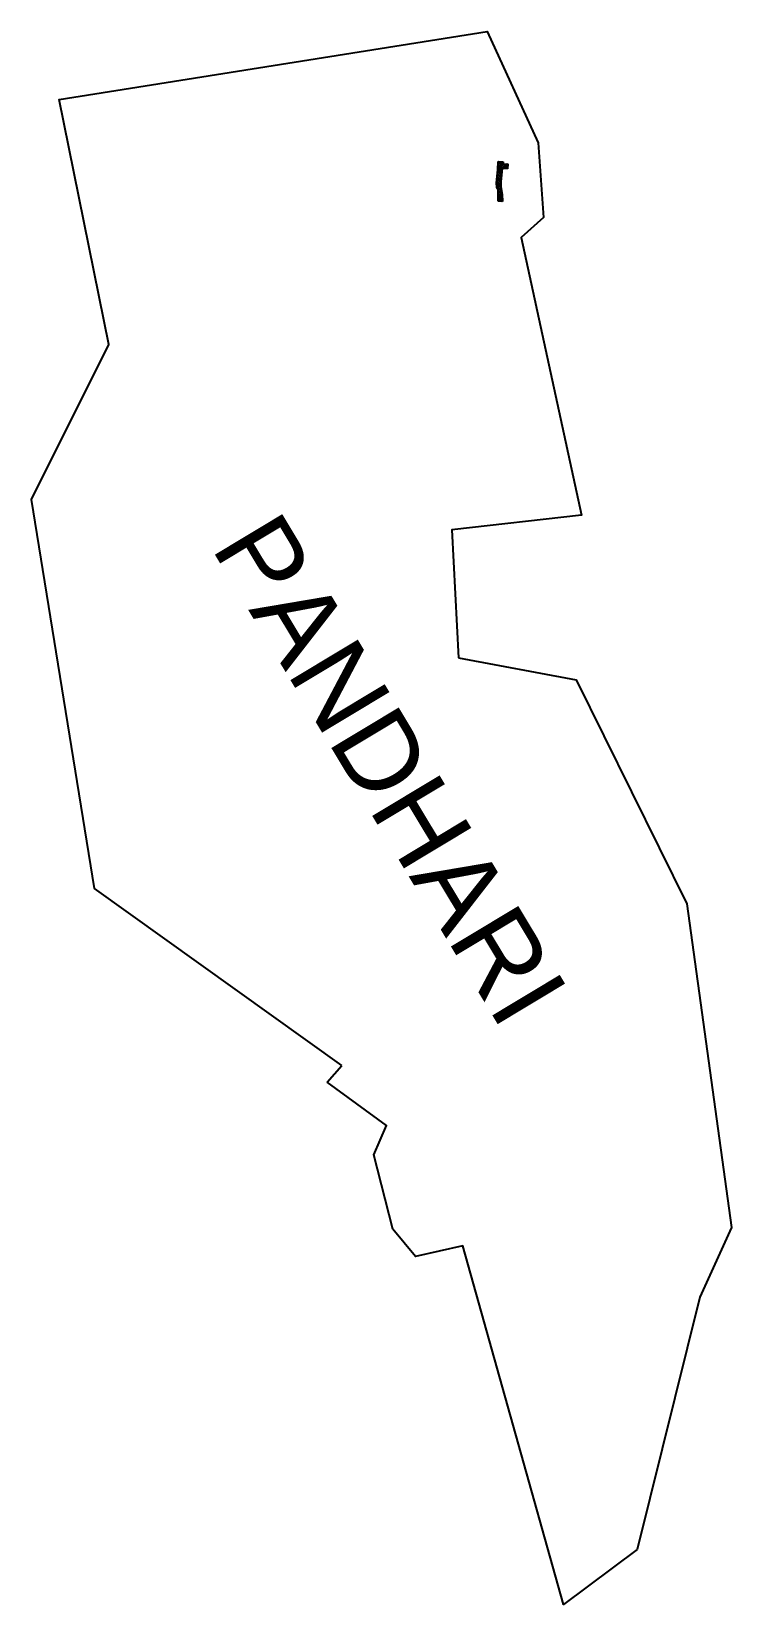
# Model space of a CAD drawing. Header units: metres. Extents: x 73 to 298110, y 17 to 1973830.
# Drawn here: x 297398 to 298110, y 1972229 to 1973830 of the extents above; entities outside this region: 1.
import ezdxf

# ---------------------------------------------------------------- set-up
doc = ezdxf.new("R2010")
doc.units = ezdxf.units.M
doc.header["$MEASUREMENT"] = 0
for name, color, linetype in [('JETTY', 51, 'Continuous'), ('JETTY HATCH', 210, 'Continuous'), ('village', 3, 'Continuous'), ('VILLAGE NAME', 250, 'Continuous')]:
    doc.layers.add(name, color=color, linetype=linetype)
doc.styles.get("Standard").update_dxf_attribs({"font": 'arial.ttf'})
picture_1 = doc.add_image_def('image1.ecw', size_in_pixel=(115815, 376923))

msp = doc.modelspace()

# ---------------------------------------------------------------- linework, layer by layer
at = {"layer": 'JETTY'}
for p, q in [((297872.3, 1973689.5), (297872.5, 1973698)), ((297872.5, 1973698), (297877.9, 1973697.7)), ((297877.9, 1973697.7), (297877.8, 1973695.4)), ((297877.8, 1973695.4), (297882.4, 1973695.5)), ((297882.4, 1973695.5), (297882.3, 1973690.6)), ((297871.1, 1973676.2), (297872.3, 1973689.5)), ((297876.7, 1973690.8), (297875.4, 1973677.4)), ((297882.3, 1973690.6), (297876.7, 1973690.8)), ((297871.3, 1973671.8), (297871.1, 1973676.2)), ((297871.8, 1973670.3), (297871.3, 1973671.8)), ((297872.8, 1973669.1), (297871.8, 1973670.3)), ((297872.8, 1973657.5), (297872.8, 1973669.1)), ((297875.4, 1973677.4), (297875.4, 1973672.4)), ((297875.4, 1973672.4), (297876.8, 1973664.3)), ((297876.8, 1973664.3), (297877.1, 1973657.4)), ((297877.1, 1973657.4), (297872.8, 1973657.5))]:
    msp.add_line(p, q, dxfattribs=at)
at = {"layer": 'JETTY HATCH', "linetype": 'Continuous'}
for p, q in [((297872.3, 1973688.8), (297878.9, 1973695.5)), ((297872.4, 1973694.3), (297875.9, 1973697.8)), ((297872.4, 1973691.6), (297877.8, 1973697)), ((297877.4, 1973690.8), (297872.4, 1973695.7)), ((297872.5, 1973697), (297873.4, 1973697.9)), ((297880.1, 1973690.7), (297872.9, 1973697.9)), ((297877.8, 1973695.7), (297875.7, 1973697.8)), ((297876.9, 1973690.8), (297881.6, 1973695.5)), ((297882.3, 1973691.2), (297878, 1973695.5)), ((297882.3, 1973693.8), (297880.6, 1973695.5)), ((297871.1, 1973677.1), (297875.8, 1973681.7)), ((297871.4, 1973680), (297876.1, 1973684.7)), ((297875.4, 1973676.9), (297871.5, 1973680.8)), ((297871.7, 1973683), (297876.3, 1973687.6)), ((297875.5, 1973679.4), (297871.7, 1973683.2)), ((297872, 1973685.9), (297876.6, 1973690.5)), ((297875.8, 1973681.8), (297872, 1973685.6)), ((297876, 1973684.2), (297872.2, 1973688)), ((297876.5, 1973689), (297872.4, 1973693.1)), ((297876.2, 1973686.6), (297872.4, 1973690.5)), ((297879.5, 1973690.7), (297882.3, 1973693.6)), ((297882.1, 1973690.7), (297882.3, 1973690.9)), ((297875.6, 1973671.3), (297871.1, 1973675.9)), ((297871.2, 1973674.4), (297875.5, 1973678.8)), ((297876.2, 1973668.1), (297871.2, 1973673.1)), ((297875.4, 1973674.2), (297871.3, 1973678.3)), ((297871.3, 1973671.9), (297875.4, 1973676)), ((297872, 1973670), (297875.4, 1973673.4)), ((297872.8, 1973668.1), (297875.7, 1973671)), ((297876.7, 1973664.9), (297872.8, 1973668.9)), ((297872.8, 1973665.4), (297876.1, 1973668.8)), ((297872.8, 1973662.8), (297876.5, 1973666.5)), ((297876.9, 1973662.1), (297872.8, 1973666.2)), ((297872.8, 1973660.1), (297876.9, 1973664.2)), ((297877, 1973659.3), (297872.8, 1973663.6)), ((297872.8, 1973657.5), (297876.9, 1973661.7)), ((297876.3, 1973657.4), (297872.8, 1973660.9)), ((297873.5, 1973657.5), (297872.8, 1973658.3)), ((297875.3, 1973657.4), (297877, 1973659.1))]:
    msp.add_line(p, q, dxfattribs=at)
at = {"layer": 'village'}
msp.add_lwpolyline([(297698.5, 1972760.6), (297713.4, 1972777.3)], dxfattribs=at)
at = {"layer": 'village', "color": 3}
for points in [[(297713.4, 1972777.3, 0), (297461.8, 1972957.8, 0), (297397.8, 1973353.8, 0), (297476.6, 1973511.7, 0), (297426, 1973761.1, 0), (297861.6, 1973830.4, 0), (297913.4, 1973717.1, 0), (297918.8, 1973641, 0), (297896, 1973620.6, 0), (297957.4, 1973338, 0), (297825.6, 1973323, 0), (297832.2, 1973192.5, 0)], [(297832.2, 1973192.5, 0), (297951.9, 1973170.3, 0), (298064.5, 1972942.1, 0), (298110.1, 1972612.6, 0), (298077.7, 1972541.6, 0), (298014.1, 1972284.6, 0), (297939, 1972228.5, 0), (297836.8, 1972593.7, 0), (297788.5, 1972583.1, 0), (297765.4, 1972610.7, 0), (297746, 1972686.6, 0), (297758.9, 1972716.4, 0), (297698.5, 1972760.6, 0)]]:
    msp.add_polyline3d(points, dxfattribs=at)

# ---------------------------------------------------------------- texts
at = {"layer": 'VILLAGE NAME', "insert": (297648.2, 1973346.7), "char_height": 80, "attachment_point": 1, "rotation": 301.0465}
msp.add_mtext_dynamic_manual_height_columns('{\\fArial|b0|i0|c0|p34;PANDHARI}', width=1571.314, gutter_width=543.7, heights=[0], dxfattribs=at)

# ---------------------------------------------------------------- pictures from other files: only their frames are drawn
image = msp.add_image(picture_1, insert=(73.3, 16.6), size_in_units=(0.0417, 0.136))
image.dxf.flags = 7

doc.saveas('drawing.dxf')
